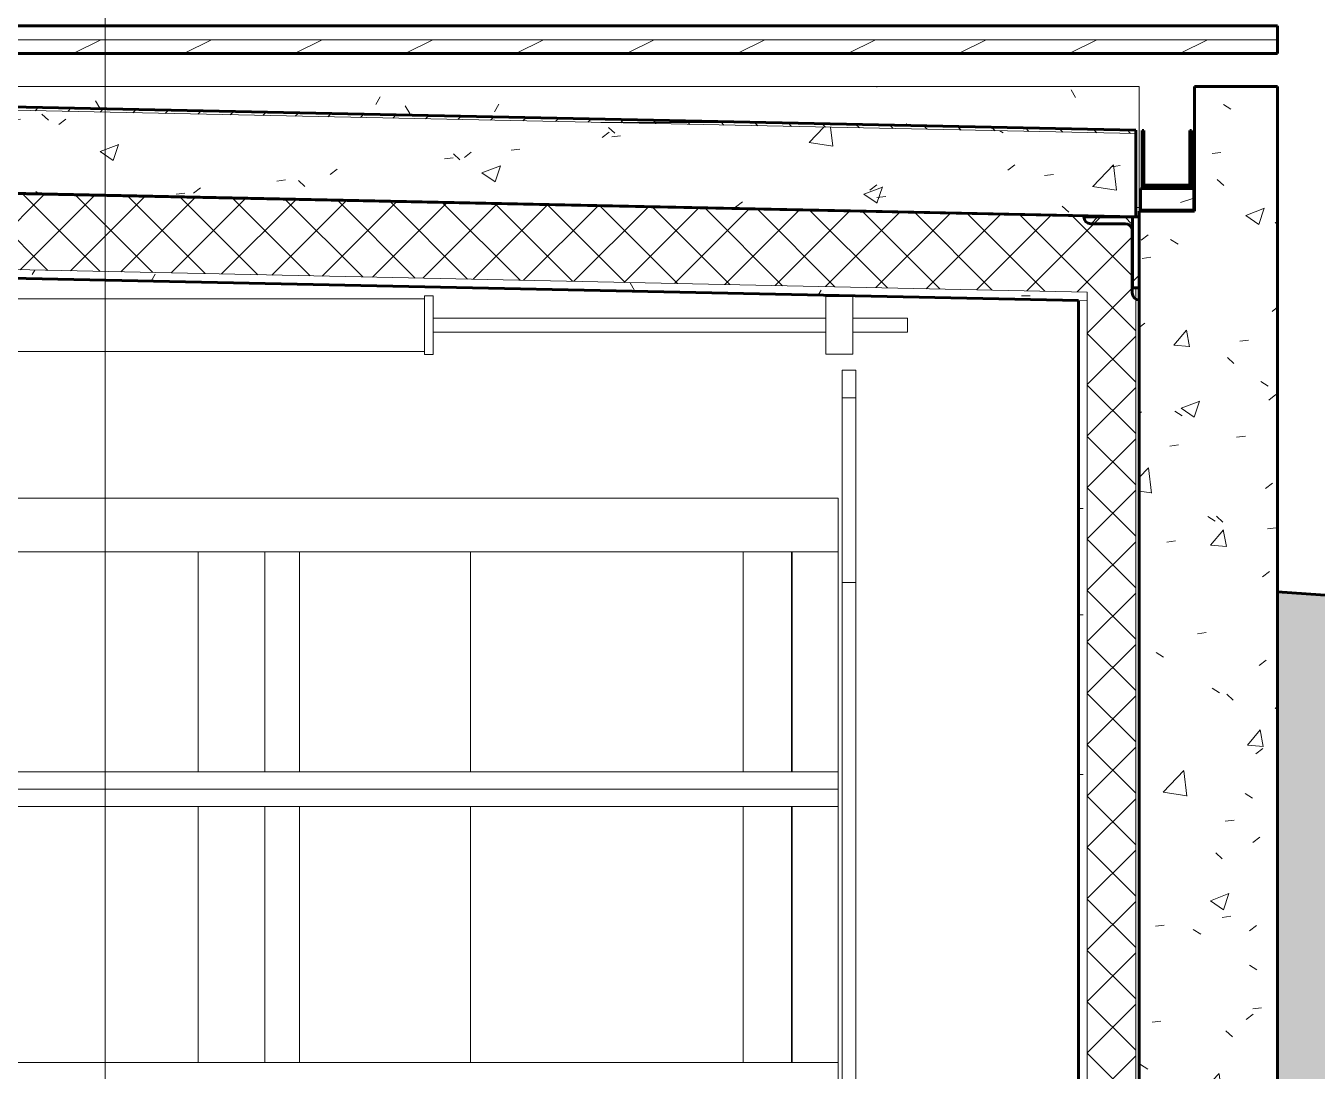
# Model space of a CAD drawing. Header units: inches. Extents: x -8998 to -7518, y -226 to 479.
# Drawn here: x -7711 to -7617.7, y -73.1 to 2.4 of the extents above; entities that cross this region are included whole.
import ezdxf

# ---------------------------------------------------------------- set-up
doc = ezdxf.new("R2010")
doc.units = ezdxf.units.IN
doc.header["$MEASUREMENT"] = 0
for name, color, linetype, lineweight in [('A-CLNG', 13, 'Continuous', 18), ('A-CLNG-1', 13, 'Continuous', 60), ('A-CLNG-PATT-1', 13, 'Continuous', 9), ('A-DOOR', 31, 'Continuous', 18), ('A-DOOR-2', 31, 'Continuous', 9), ('A-FLOR-1', 192, 'Continuous', 60), ('A-FLOR-MCUT', 51, 'Continuous', 18), ('A-FLOR-PATT-1', 8, 'Continuous', 9), ('A-WALL', 113, 'Continuous', 18), ('A-WALL-1', 113, 'Continuous', 60), ('A-WALL-PATT-1', 111, 'Continuous', 9), ('C-TOPO', 7, 'Continuous', 9), ('C-TOPO-1', 7, 'Continuous', 60), ('G-ANNO-SYMB-1', 111, 'Continuous', 9), ('I-WALL', 2, 'Continuous', 18), ('I-WALL-1', 2, 'Continuous', 60), ('S-BEAM', 12, 'Continuous', 9), ('S-BEAM-1', 12, 'Continuous', 60), ('S-FNDN', 32, 'Continuous', 18), ('S-FNDN-1', 32, 'Continuous', 60)]:
    doc.layers.add(name, color=color, linetype=linetype, lineweight=lineweight)
pattern_1 = [(0, (-7831.0344, 124.938), (15.36, 3.84), [0.634, -10.886, 0.634, -10.886, -61.44]), (0, (-7831.0344, 124.938), (15.36, 3.84), [-23.04, 0.634, -22.406, 0.634, -10.886, -26.88]), (0, (-7831.0344, 124.938), (15.36, 3.84), [-57.6, 0.634, -7.046, 0.634, -18.566]), (120, (-7825.2744, 126.858), (-11.005538, 11.38215), [0.634, -10.886, 0.634, -10.886, -61.44]), (120, (-7825.2744, 126.858), (-11.005538, 11.38215), [-23.04, 0.634, -22.406, 0.634, -10.886, -26.88]), (120, (-7825.2744, 126.858), (-11.005538, 11.38215), [-57.6, 0.634, -7.046, 0.634, -18.566]), (240, (-7823.3544, 134.538), (-4.354462, -15.22215), [0.634, -10.886, 0.634, -10.886, -61.44]), (240, (-7823.3544, 134.538), (-4.354462, -15.22215), [-23.04, 0.634, -22.406, 0.634, -10.886, -26.88]), (240, (-7823.3544, 134.538), (-4.354462, -15.22215), [-57.6, 0.634, -7.046, 0.634, -18.566])]
pattern_2 = [(50, (-7831.034, 124.938), (13.77135, -1.20496), [1.44, -15.84]), (355, (-7831.034, 124.938), (-2.6644, 14.4422), [1.152, -12.672]), (100.451, (-7829.886, 124.837), (11.1071, 13.23737), [1.224, -13.462]), (46.184, (-7831.034, 128.778), (20.4913, -3.17785), [2.16, -23.76]), (96.636, (-7829.326, 128.513), (17.9459, 18.7032), [1.836, -20.193]), (351.184, (-7831.034, 128.778), (17.9454, 18.7026), [1.728, -19.008]), (21, (-7829.114, 127.818), (11.4605, -7.73037), [1.44, -15.84]), (326, (-7829.114, 127.818), (4.67135, 13.92315), [1.152, -12.672]), (71.451, (-7828.16, 127.173), (16.13207, 6.19284), [1.224, -13.462]), (37.5, (-7831.0344, 124.938), (0.23312, 6.39175), [0.634, -11.885, 0.634, -12.23, -12.72]), (37.5, (-7831.0344, 124.938), (0.23312, 6.39175), [-25.382, 0.634, -12.086]), (7.5, (-7831.0344, 124.938), (5.05073, 7.57304), [0.634, -6.701, 0.634, -11.597, -4.848]), (7.5, (-7831.0344, 124.938), (5.05073, 7.57304), [-19.565, 0.634, -4.214]), (327.5, (-7835.3154, 124.938), (10.24958, -0.43289), [0.634, -4.166, 0.634, -14.342, -19.872]), (327.5, (-7835.3154, 124.938), (10.24958, -0.43289), [-19.776, 0.634, -19.238]), (317.5, (-7837.235, 124.938), (11.1974, 1.92214), [0.634, -5.606, 0.634, -9.312, -14.112]), (317.5, (-7837.235, 124.938), (11.1974, 1.92214), [-16.186, 0.634, -13.478])]
pattern_3 = [(45, (-7831.0344, 124.938), (-1.856155, 1.856155), []), (135, (-7831.0344, 124.938), (-1.856155, -1.856155), [])]

# ---------------------------------------------------------------- blocks, each defined once
blk = doc.blocks.new('Garage Door - BOAT HOUSE-1877175-Section 26')
at = {"layer": 'A-DOOR-2'}
h = blk.add_hatch(dxfattribs=at)
h.set_pattern_fill('FP_24', color=256, style=0, pattern_type=2)
h.set_pattern_definition([(90, (8836.884, -52.75), (19.685, -1e-15), [24, 0, 0, 0])])
h.paths.add_polyline_path([(8727.694, -51.5), (8763.236, -51.5), (8763.236, -35.625), (8727.694, -35.625), (8727.694, -46.243)], flags=0)
h.paths.add_polyline_path([(8765.736, -51.5), (8803.403, -51.5), (8803.403, -35.625), (8765.736, -35.625), (8765.736, -46.243)], flags=0)
h.paths.add_polyline_path([(8805.903, -51.5), (8841.444, -51.5), (8841.444, -35.625), (8805.903, -35.625), (8805.903, -46.243)], flags=0)
h = blk.add_hatch(dxfattribs=at)
h.set_pattern_fill('FP_25', color=256, style=0, pattern_type=2)
h.set_pattern_definition([(90, (8836.884, -73.75), (19.685, -1e-15), [24, 0, 0, 0])])
h.paths.add_polyline_path([(8805.903, -72.5), (8841.444, -72.5), (8841.444, -54), (8805.903, -54)], flags=0)
h.paths.add_polyline_path([(8763.236, -72.5), (8763.236, -54), (8727.694, -54), (8727.694, -72.5)], flags=0)
h.paths.add_polyline_path([(8765.736, -72.5), (8803.403, -72.5), (8803.403, -54), (8765.736, -54)], flags=0)
at = {"layer": 'A-DOOR'}
for p, q in [((8814.94, -17.344), (8784.969, -17.344)), ((8815.564, -17.125), (8814.94, -17.125)), ((8814.94, -17.125), (8814.94, -21.375)), ((8815.564, -17.125), (8815.564, -21.375)), ((8845.875, -17.172), (8843.938, -17.172)), ((8843.938, -17.172), (8843.938, -21.328)), ((8845.875, -17.172), (8845.875, -21.328)), ((8843.938, -18.75), (8815.564, -18.75)), ((8849.819, -18.75), (8845.875, -18.75)), ((8849.819, -18.75), (8849.819, -19.75)), ((8815.564, -19.75), (8843.938, -19.75)), ((8845.875, -19.75), (8849.819, -19.75)), ((8784.969, -21.156), (8814.94, -21.156)), ((8814.94, -21.375), (8815.564, -21.375)), ((8843.938, -21.328), (8845.875, -21.328)), ((8846.101, -22.5), (8845.101, -22.5)), ((8845.101, -22.5), (8845.101, -24.5)), ((8846.101, -24.5), (8846.101, -22.5)), ((8845.101, -24.5), (8846.101, -24.5)), ((8845.101, -37.841), (8845.101, -24.5)), ((8846.101, -24.5), (8846.101, -37.841)), ((8844.819, -31.75), (8724.319, -31.75)), ((8844.819, -35.625), (8844.819, -31.75)), ((8724.319, -35.625), (8844.819, -35.625)), ((8803.403, -35.625), (8805.903, -35.625)), ((8803.403, -51.5), (8803.403, -35.625)), ((8805.903, -35.625), (8805.903, -51.5)), ((8841.444, -51.5), (8841.444, -35.625)), ((8844.819, -35.625), (8841.491, -35.625)), ((8841.491, -35.625), (8841.491, -51.5)), ((8844.819, -51.5), (8844.819, -35.625)), ((8845.101, -109.649), (8845.101, -37.841)), ((8845.101, -37.841), (8846.101, -37.841)), ((8846.101, -37.841), (8846.101, -109.649)), ((8844.819, -51.5), (8724.319, -51.5)), ((8805.903, -51.5), (8803.403, -51.5)), ((8841.491, -51.5), (8844.819, -51.5)), ((8844.819, -52.75), (8844.819, -51.5)), ((8724.319, -52.75), (8844.819, -52.75)), ((8844.819, -52.75), (8724.319, -52.75)), ((8844.819, -54), (8844.819, -52.75)), ((8724.319, -54), (8844.819, -54)), ((8803.403, -54), (8805.903, -54)), ((8803.403, -72.5), (8803.403, -54)), ((8805.903, -54), (8805.903, -72.5)), ((8841.444, -72.5), (8841.444, -54)), ((8844.819, -54), (8841.491, -54)), ((8841.491, -54), (8841.491, -72.5)), ((8844.819, -72.5), (8844.819, -54)), ((8844.819, -72.5), (8724.319, -72.5)), ((8805.903, -72.5), (8803.403, -72.5)), ((8841.491, -72.5), (8844.819, -72.5)), ((8844.819, -73.75), (8844.819, -72.5))]:
    blk.add_line(p, q, dxfattribs=at)
blk = doc.blocks.new('Walls 3 - Walls 3-1648727-Section 26')
at = {"layer": 'A-WALL-1'}
for p, q in [((8866.782, -5.188), (8866.782, -9.25)), ((8866.907, -5.188), (8866.782, -5.188)), ((8866.907, -9.125), (8866.907, -5.188)), ((8870.345, -5.188), (8870.22, -5.188)), ((8870.22, -5.188), (8870.22, -9.125)), ((8870.345, -9.25), (8870.345, -5.188)), ((8866.782, -9.25), (8870.345, -9.25)), ((8870.22, -9.125), (8866.907, -9.125))]:
    blk.add_line(p, q, dxfattribs=at)
blk = doc.blocks.new('L-Angle - L6X4X1_2-2344438-Section 26')
at = {"layer": 'S-BEAM'}
h = blk.add_hatch(dxfattribs=at)
h.set_pattern_fill('FP_31', color=256, style=0, pattern_type=2)
h.set_pattern_definition([(45, (8666.048, 124.938), (-4.75176, 4.75176), []), (45, (8666.048, 132.138), (-4.75176, 4.75176), [])])
h.paths.add_polyline_path([(8866.569, -17.418), (8866.569, -11.418), (8862.569, -11.418), (8862.716, -11.772), (8863.069, -11.918), (8865.569, -11.918), (8865.923, -12.064), (8866.069, -12.418), (8866.069, -16.918), (8866.216, -17.272)], flags=0)
at = {"layer": 'S-BEAM-1'}
for p, q in [((8866.569, -11.418), (8862.569, -11.418)), ((8863.069, -11.918), (8865.569, -11.918)), ((8866.569, -17.418), (8866.569, -11.418)), ((8866.069, -12.418), (8866.069, -16.918))]:
    blk.add_line(p, q, dxfattribs=at)
for centre, start, end in [((8863.069, -11.418), 180, 270), ((8865.569, -12.418), 0, 90), ((8866.569, -16.918), 180, 270)]:
    blk.add_arc(centre, 0.5, start, end, dxfattribs=at)
blk = doc.blocks.new('Walls 2 - Walls 3-2244520-Section 26')
at = {"layer": 'A-WALL-PATT-1'}
h = blk.add_hatch(dxfattribs=at)
h.set_pattern_fill('FP_19', color=256, style=0, pattern_type=2)
h.set_pattern_definition([(216.87, (8669.247, 132.934), (23.989771, 15.993643), [3.998, -35.986]), (206.565, (8674.045, 130.535), (-7.99708, -7.99662), [8.941, -8.941]), (198.435, (8674.045, 126.537), (-15.993845, -7.997098), [5.058, -20.23])])
h.paths.add_polyline_path([(8870.508, -10.943), (8870.508, -9.375), (8866.652, -9.375), (8866.652, -10.943)], flags=0)
at = {"layer": 'A-WALL-1'}
for p, q in [((8866.652, -9.375), (8866.652, -10.943)), ((8870.508, -9.375), (8866.652, -9.375)), ((8870.508, -10.943), (8870.508, -9.375)), ((8866.652, -10.943), (8870.508, -10.943))]:
    blk.add_line(p, q, dxfattribs=at)

msp = doc.modelspace()

# ---------------------------------------------------------------- hatches: boundary and pattern name
at = {"layer": 'A-CLNG-PATT-1'}
h = msp.add_hatch(dxfattribs=at)
h.set_pattern_fill('FP_30', color=256, style=0, pattern_type=2)
h.set_pattern_definition(pattern_3)
h.paths.add_polyline_path([(-7630.994, -16.919), (-7630.994, -11.418), (-7794.013, -8.022), (-7794.013, -13.523), (-7634.263, -16.851)], flags=0)
h = msp.add_hatch(dxfattribs=at)
h.set_pattern_fill('FP_17', color=256, style=0, pattern_type=2)
h.set_pattern_definition(pattern_1)
h.paths.add_polyline_path([(-7634.263, -17.476), (-7634.263, -16.851), (-7790.513, -13.596), (-7790.513, -14.221), (-7634.888, -17.463)], flags=0)
at = {"layer": 'A-FLOR-PATT-1'}
h = msp.add_hatch(dxfattribs=at)
h.set_pattern_fill('FP_19', color=256, style=0, pattern_type=2)
h.set_pattern_definition([(216.87, (-7827.8354, 132.934), (23.989771, 15.993643), [3.998, -35.986]), (206.565, (-7823.0374, 130.535), (-7.99708, -7.99662), [8.941, -8.941]), (198.435, (-7823.0374, 126.537), (-15.993845, -7.997098), [5.058, -20.23])])
h.paths.add_polyline_path([(-7804.513, 0.375), (-7620.513, 0.375), (-7620.513, 1.375), (-7804.513, 1.375), (-7804.513, 0.844)], flags=0)
h = msp.add_hatch(dxfattribs=at)
h.set_pattern_fill('FP_29', color=256, style=0, pattern_type=2)
h.set_pattern_definition([(0, (-7831.0344, 124.938), (0, 2.399), []), (315, (-7831.0344, 124.938), (2.398506, 0), [3.393, -3.393]), (45, (-7831.0344, 124.938), (2.398506, 0), [3.393, -3.393])])
h.paths.add_polyline_path([(-7630.763, -5.411), (-7630.763, -5.161), (-7794.013, -1.76), (-7794.013, -2.01), (-7640.777, -5.203)], flags=0)
h = msp.add_hatch(dxfattribs=at)
h.set_pattern_fill('FP_18', color=256, style=0, pattern_type=2)
h.set_pattern_definition(pattern_2)
h.paths.add_polyline_path([(-7630.763, -11.413), (-7630.763, -5.411), (-7794.013, -2.01), (-7794.013, -8.012), (-7640.777, -11.204)], flags=0)
at = {"layer": 'A-WALL-PATT-1'}
h = msp.add_hatch(dxfattribs=at)
h.set_pattern_fill('FP_17', color=256, style=0, pattern_type=2)
h.set_pattern_definition(pattern_1)
h.paths.add_polyline_path([(-7651.982, -109.649), (-7651.982, -108), (-7652.263, -108), (-7652.263, -109.649)], flags=0)
h.paths.add_polyline_path([(-7789.888, -109.649), (-7774.044, -109.649), (-7774.044, -108), (-7789.888, -108)], flags=0)
h.paths.add_polyline_path([(-7650.982, -109.649), (-7634.888, -109.649), (-7634.888, -108), (-7650.982, -108)], flags=0)
h.paths.add_polyline_path([(-7772.763, -109.649), (-7772.763, -108), (-7773.044, -108), (-7773.044, -109.649)], flags=0)
h.paths.add_polyline_path([(-7662.989, -10.751), (-7662.989, -10.741), (-7677.803, -10.443)], flags=0)
h.paths.add_polyline_path([(-7630.513, -10.751), (-7630.513, -2), (-7782.01, -2.01), (-7630.763, -5.161), (-7630.763, -10.751)], flags=0)
h.paths.add_polyline_path([(-7794.263, -8.001), (-7794.013, -8.001), (-7794.013, -2), (-7794.263, -2), (-7794.263, -5.411)], flags=0)
h = msp.add_hatch(dxfattribs=at)
h.set_pattern_fill('FP_18', color=256, style=0, pattern_type=2)
h.set_pattern_definition(pattern_2)
h.paths.add_polyline_path([(-7630.513, -122), (-7620.513, -122), (-7620.513, -2), (-7626.513, -2), (-7626.513, -11), (-7630.513, -11), (-7630.513, -121.582)], flags=0)
h = msp.add_hatch(dxfattribs=at)
h.set_pattern_fill('FP_30', color=256, style=0, pattern_type=2)
h.set_pattern_definition(pattern_3)
h.paths.add_polyline_path([(-7630.763, -109.649), (-7630.763, -16.556), (-7630.994, -16.556), (-7630.994, -16.919), (-7634.263, -16.851), (-7634.263, -109.649)], flags=0)
h = msp.add_hatch(dxfattribs=at)
h.set_pattern_fill('FP_17', color=256, style=0, pattern_type=2)
h.set_pattern_definition(pattern_1)
h.paths.add_polyline_path([(-7634.888, -109.649), (-7634.263, -109.649), (-7634.263, -17.476), (-7634.888, -17.463), (-7634.888, -83.912)], flags=0)
at = {"layer": 'C-TOPO'}
msp.add_hatch(color=256, dxfattribs=at).paths.add_polyline_path([(-7570.265, -196.921), (-7566.725, -196.921), (-7566.725, -41.499), (-7578.671, -40.151), (-7592.935, -40.486), (-7620.513, -38.504), (-7620.513, -122), (-7594.513, -122), (-7594.513, -134), (-7620.513, -134), (-7620.513, -196.921), (-7585.952, -196.921)], flags=0)

# ---------------------------------------------------------------- linework, layer by layer
at = {"layer": 'A-CLNG'}
for p, q in [((-7634.263, -16.851), (-7790.513, -13.596)), ((-7634.263, -17.476), (-7634.263, -16.851))]:
    msp.add_line(p, q, dxfattribs=at)
at = {"layer": 'A-CLNG-1'}
for p, q in [((-7630.994, -11.418), (-7794.013, -8.022)), ((-7630.994, -16.556), (-7630.994, -11.418)), ((-7789.888, -14.234), (-7634.888, -17.463))]:
    msp.add_line(p, q, dxfattribs=at)
at = {"layer": 'A-FLOR-1'}
for p, q in [((-7620.513, 2.375), (-7798.513, 2.375)), ((-7620.513, 0.375), (-7620.513, 2.375)), ((-7804.513, 0.375), (-7620.513, 0.375)), ((-7630.763, -5.161), (-7794.013, -1.76)), ((-7630.763, -11.413), (-7630.763, -5.161)), ((-7794.013, -8.012), (-7630.763, -11.413))]:
    msp.add_line(p, q, dxfattribs=at)
at = {"layer": 'A-FLOR-MCUT'}
for p, q in [((-7620.513, 1.375), (-7804.513, 1.375)), ((-7630.763, -5.411), (-7794.013, -2.01))]:
    msp.add_line(p, q, dxfattribs=at)
at = {"layer": 'A-WALL'}
for p, q in [((-7630.763, -16.556), (-7630.763, -109.649)), ((-7634.263, -17.476), (-7634.888, -17.463)), ((-7634.263, -17.476), (-7634.263, -109.649))]:
    msp.add_line(p, q, dxfattribs=at)
at = {"layer": 'C-TOPO'}
msp.add_line((-7592.936, -40.486), (-7620.513, -38.504), dxfattribs=at)
at = {"layer": 'C-TOPO-1'}
msp.add_line((-7620.513, -38.504), (-7592.936, -40.486), dxfattribs=at)
at = {"layer": 'G-ANNO-SYMB-1'}
msp.add_line((-7705.236, 405.77), (-7705.236, -196.899), dxfattribs=at)
at = {"layer": 'I-WALL'}
for p, q in [((-7662.508, -10.751), (-7662.989, -10.751)), ((-7630.513, -10.751), (-7630.763, -10.751)), ((-7630.513, -11), (-7630.513, -10.751))]:
    msp.add_line(p, q, dxfattribs=at)
at = {"layer": 'I-WALL-1'}
for p, q in [((-7630.513, -16.556), (-7630.994, -16.556)), ((-7634.888, -17.463), (-7634.888, -109.649))]:
    msp.add_line(p, q, dxfattribs=at)
at = {"layer": 'S-FNDN'}
for p, q in [((-7630.513, -2), (-7782.51, -2)), ((-7630.513, -10.751), (-7630.513, -2))]:
    msp.add_line(p, q, dxfattribs=at)
at = {"layer": 'S-FNDN-1'}
for p, q in [((-7620.513, -2), (-7626.513, -2)), ((-7626.513, -2), (-7626.513, -11)), ((-7620.513, -122), (-7620.513, -2)), ((-7630.513, -11), (-7630.513, -122)), ((-7626.513, -11), (-7630.513, -11))]:
    msp.add_line(p, q, dxfattribs=at)

# ---------------------------------------------------------------- block references
at = {"layer": 'A-DOOR'}
msp.add_blockref('Garage Door - BOAT HOUSE-1877175-Section 26', (-16497.082, 0), dxfattribs=at)
at = {"layer": 'A-WALL'}
for name in ['Walls 3 - Walls 3-1648727-Section 26', 'Walls 2 - Walls 3-2244520-Section 26']:
    msp.add_blockref(name, (-16497.082, 0), dxfattribs=at)
at = {"layer": 'S-BEAM'}
msp.add_blockref('L-Angle - L6X4X1_2-2344438-Section 26', (-16497.082, 0), dxfattribs=at)

doc.saveas('drawing.dxf')
